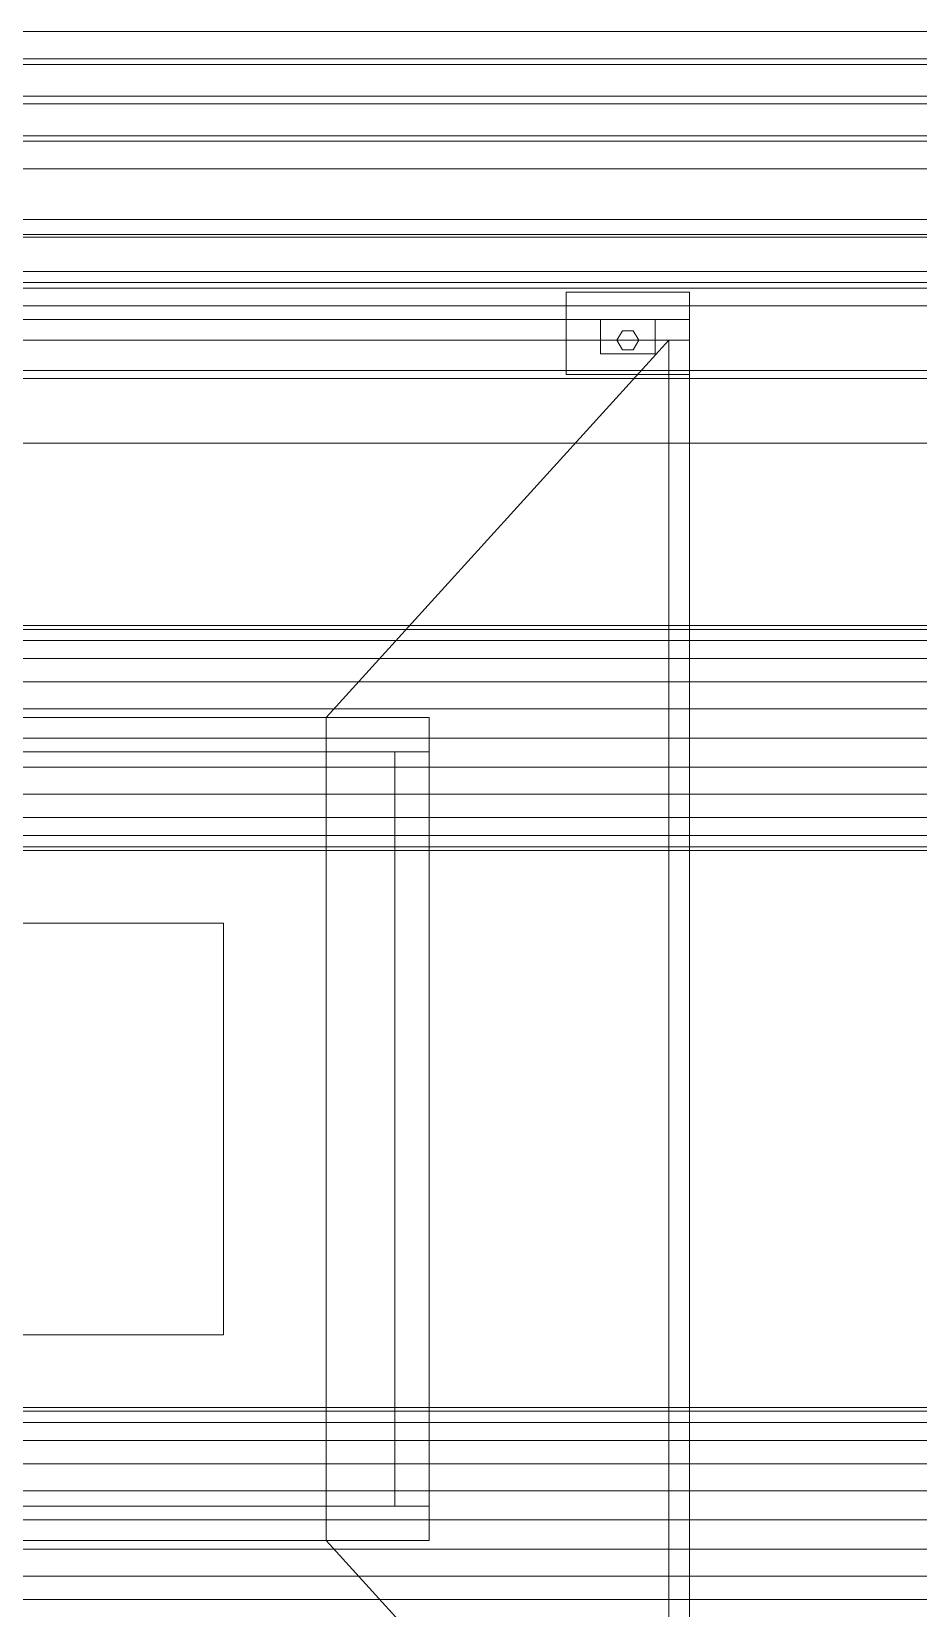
# Model space of a CAD drawing. Header units: millimetres. Extents: x -1970 to 34302, y -65268 to 6837.
# Drawn here: x 11355 to 12002, y -18349 to -17200 of the extents above; entities that cross this region are included whole.
import ezdxf

# ---------------------------------------------------------------- set-up
doc = ezdxf.new("R2010")
doc.units = ezdxf.units.MM
for name, color, linetype, lineweight in [('superior_adapter-mix', 7, 'Continuous', 0), ('superior_C01-mix', 7, 'Continuous', 0), ('superior_mezcladora', 7, 'Continuous', 0)]:
    doc.layers.add(name, color=color, linetype=linetype, lineweight=lineweight)

msp = doc.modelspace()

# ---------------------------------------------------------------- linework, layer by layer
at = {"layer": 'superior_adapter-mix'}
for p, q in [((11494.529, -17850), (11194.529, -17850)), ((11494.529, -18150), (11494.529, -17850)), ((11194.529, -18150), (11494.529, -18150))]:
    msp.add_line(p, q, dxfattribs=at)
at = {"layer": 'superior_C01-mix'}
for p, q in [((11194.529, -17850), (11494.529, -17850)), ((11289.529, -17850), (11494.529, -17850)), ((11494.529, -17850), (11494.529, -18150)), ((11494.529, -18150), (11194.529, -18150)), ((11289.529, -18150), (11494.529, -18150))]:
    msp.add_line(p, q, dxfattribs=at)
at = {"layer": 'superior_mezcladora'}
for p, q in [((10569.529, -17200), (16769.529, -17200)), ((12624.784, -17220), (10558.117, -17220)), ((10559.639, -17220), (12626.305, -17220)), ((10559.639, -17224), (12626.305, -17224)), ((12646.085, -17220), (10579.418, -17220)), ((12646.085, -17224), (10579.418, -17224)), ((10580.94, -17220), (12647.606, -17220)), ((10569.529, -17247.2), (16769.529, -17247.2)), ((16769.529, -17252.8), (10569.529, -17252.8)), ((12626.305, -17276), (10559.639, -17276)), ((10579.418, -17276), (12646.085, -17276)), ((10558.117, -17280), (12624.784, -17280)), ((12626.305, -17280), (10559.639, -17280)), ((10579.418, -17280), (12646.085, -17280)), ((12647.606, -17280), (10580.94, -17280)), ((16769.529, -17300), (10569.529, -17300)), ((10569.529, -17337), (16769.529, -17337)), ((10569.529, -17348), (16769.529, -17348)), ((10569.529, -17350), (16769.529, -17350)), ((16769.529, -17375), (10569.529, -17375)), ((10594.529, -17375), (16169.529, -17375)), ((16769.529, -17383), (10569.529, -17383)), ((16769.529, -17387), (10569.529, -17387)), ((11744.529, -17450), (11744.529, -17390)), ((11744.529, -17390), (11834.529, -17390)), ((11834.529, -17390), (11834.529, -17450)), ((10494.529, -17400), (16814.529, -17400)), ((10854.529, -17410), (11834.529, -17410)), ((11769.529, -17435), (11769.529, -17410)), ((11769.529, -17410), (11809.529, -17410)), ((11809.529, -17410), (11809.529, -17435)), ((11834.529, -17410), (11834.529, -17425)), ((11834.529, -17425), (10854.529, -17425)), ((10869.529, -17425), (11819.529, -17425)), ((11569.529, -17700), (11819.529, -17425)), ((11781.529, -17425), (11785.529, -17418.072)), ((11785.529, -17431.928), (11781.529, -17425)), ((11785.529, -17418.072), (11793.529, -17418.072)), ((11793.529, -17418.072), (11797.529, -17425)), ((11797.529, -17425), (11793.529, -17431.928)), ((11819.529, -17425), (11819.529, -18575)), ((11819.529, -17425), (11834.529, -17425)), ((11834.529, -17425), (11834.529, -18575)), ((11809.529, -17435), (11769.529, -17435)), ((11793.529, -17431.928), (11785.529, -17431.928)), ((10494.529, -17447.2), (16814.529, -17447.2)), ((16814.529, -17452.8), (10494.529, -17452.8)), ((11834.529, -17450), (11744.529, -17450)), ((16814.529, -17500), (10494.529, -17500)), ((16929.529, -17633), (10409.529, -17633)), ((10409.529, -17635.794), (16929.529, -17635.794)), ((10409.529, -17643.986), (16929.529, -17643.986)), ((10409.529, -17657.017), (16929.529, -17657.017)), ((10409.529, -17674), (16929.529, -17674)), ((10409.529, -17693.777), (16929.529, -17693.777)), ((11044.529, -17700), (11644.529, -17700)), ((11569.529, -17700), (11119.529, -17700)), ((11569.529, -18300), (11569.529, -17700)), ((11644.529, -17700), (11644.529, -17725)), ((10409.529, -17715), (16929.529, -17715)), ((11644.529, -17725), (11044.529, -17725)), ((11619.529, -17725), (11069.529, -17725)), ((11619.529, -18275), (11619.529, -17725)), ((11619.529, -17725), (11644.529, -17725)), ((11644.529, -17725), (11644.529, -18275)), ((10409.529, -17736.223), (16929.529, -17736.223)), ((10409.529, -17756), (16929.529, -17756)), ((10409.529, -17772.983), (16929.529, -17772.983)), ((10409.529, -17786.014), (16929.529, -17786.014)), ((10409.529, -17794.206), (16929.529, -17794.206)), ((10409.529, -17797), (16929.529, -17797)), ((16929.529, -18203), (10409.529, -18203)), ((10409.529, -18205.794), (16929.529, -18205.794)), ((10409.529, -18213.986), (16929.529, -18213.986)), ((10409.529, -18227.017), (16929.529, -18227.017)), ((10409.529, -18244), (16929.529, -18244)), ((10409.529, -18263.777), (16929.529, -18263.777)), ((11044.529, -18275), (11644.529, -18275)), ((11069.529, -18275), (11619.529, -18275)), ((11644.529, -18275), (11619.529, -18275)), ((11644.529, -18275), (11644.529, -18300)), ((10409.529, -18285), (16929.529, -18285)), ((11644.529, -18300), (11044.529, -18300)), ((11119.529, -18300), (11569.529, -18300)), ((11569.529, -18300), (11819.529, -18575)), ((10409.529, -18306.223), (16929.529, -18306.223)), ((10409.529, -18326), (16929.529, -18326)), ((10409.529, -18342.983), (16929.529, -18342.983))]:
    msp.add_line(p, q, dxfattribs=at)

doc.saveas('drawing.dxf')
